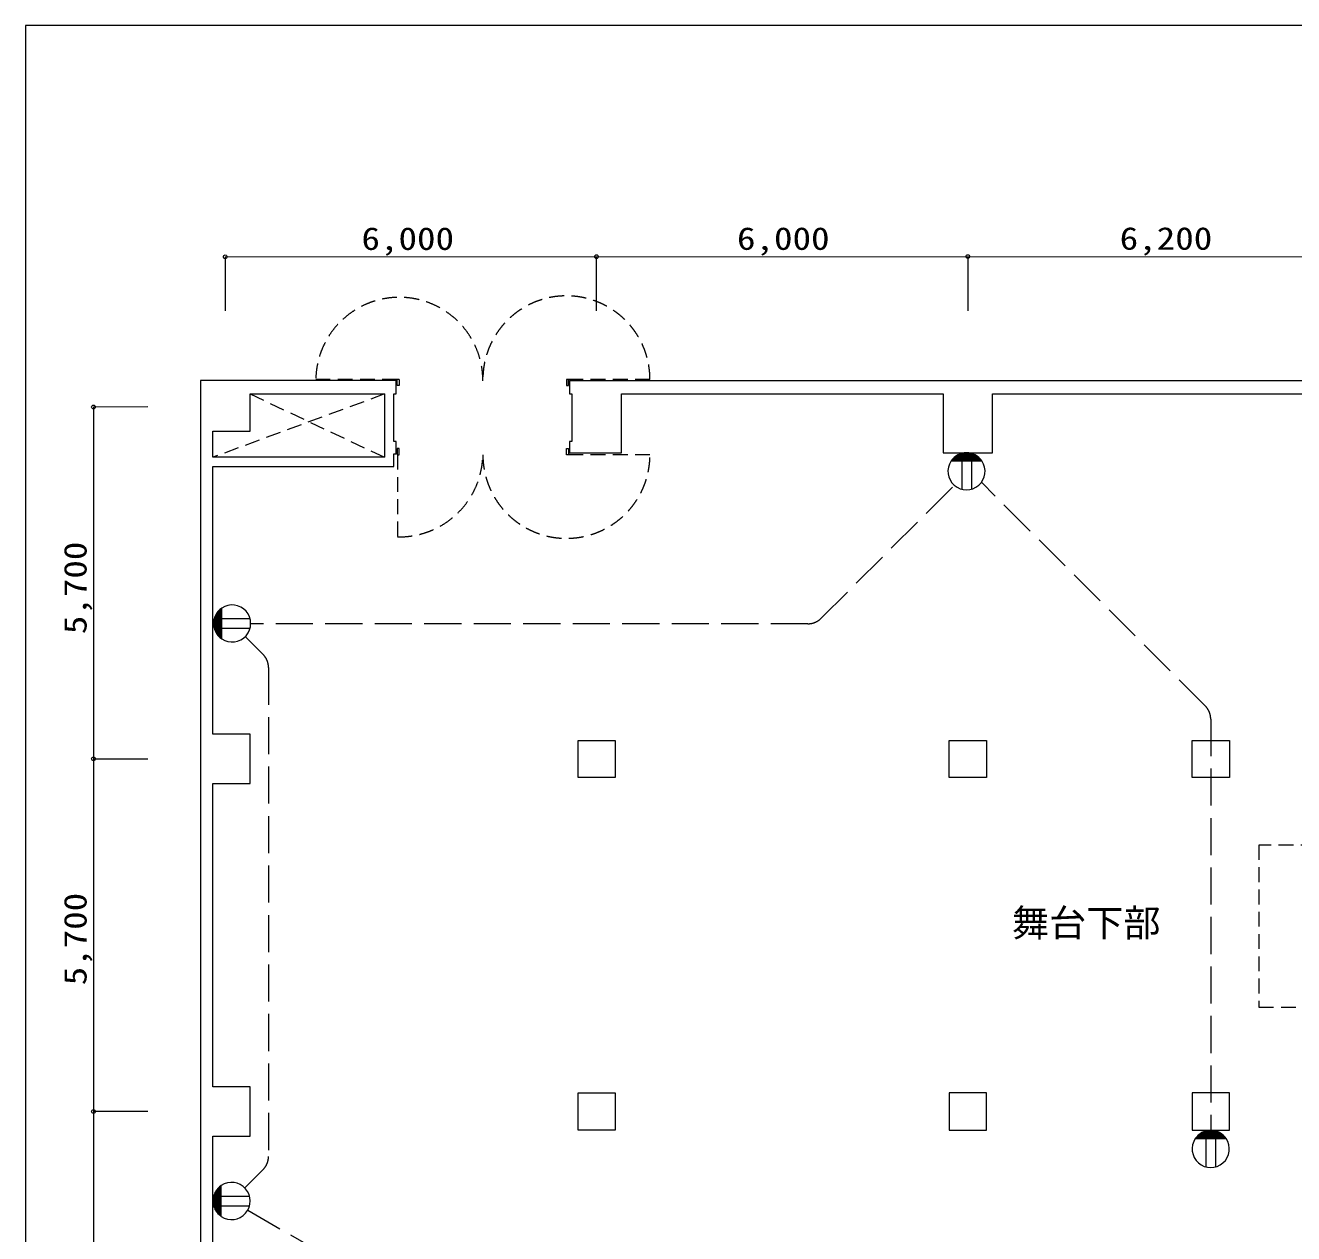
# Model space of a CAD drawing. Units: millimetres, scale not verified. Extents: x -74784 to -18784, y -38641 to 559.
# Drawn here: x -74784 to -54290, y -18976 to 559 of the extents above; entities that cross this region are included whole.
import ezdxf
from ezdxf.enums import TextEntityAlignment as Align

# ---------------------------------------------------------------- set-up
doc = ezdxf.new("R2010")
doc.units = ezdxf.units.MM
doc.header["$LTSCALE"] = 200
for name, pattern in [('CHAIN1', [8, 5, -1, 1, -1]), ('DASHED1', [1.8, 1.2, -0.6]), ('DASHED3', [4, 3, -1])]:
    doc.linetypes.add(name, pattern=pattern)
for name, color, linetype, lineweight in [('1-0_155', 7, 'DASHED1', 9), ('1-8', 7, 'Continuous', 9), ('1-9', 4, 'Continuous', 9), ('8-0', 7, 'DASHED3', 9), ('8-1', 7, 'Continuous', 9), ('8-2', 7, 'Continuous', 9), ('F-1', 7, 'Continuous', 9)]:
    doc.layers.add(name, color=color, linetype=linetype, lineweight=lineweight)
doc.layers.add('1-A', color=7, linetype='Continuous')
doc.styles.add('HG創英角ｺﾞｼｯｸUB', font='')
doc.styles.add('ＭＳ ゴシック', font='')
doc.styles.get('HG創英角ｺﾞｼｯｸUB').set_extended_font_data('HG創英角ｺﾞｼｯｸUB')
doc.styles.get('ＭＳ ゴシック').set_extended_font_data('MS Gothic')

msp = doc.modelspace()

# ---------------------------------------------------------------- linework, layer by layer
at = {"layer": '1-0_155'}
for p, q in [((-68978.4, -5401), (-71753.7, -6424.8)), ((-71153.4, -5401), (-68978.4, -6424.8))]:
    msp.add_line(p, q, dxfattribs=at)
at = {"layer": '1-8', "linetype": 'DASHED1'}
for p, q in [((-68775.9, -5166), (-70090.7, -5166)), ((-64690.9, -5166), (-66005.9, -5166)), ((-68770.9, -6383.9), (-68770.9, -7710.7)), ((-64690.9, -6383.9), (-66005.9, -6383.9))]:
    msp.add_line(p, q, dxfattribs=at)
at = {"layer": '1-8'}
for p, q in [((-68775.9, -5266), (-68775.9, -5166)), ((-68740.9, -5166), (-68775.9, -5166)), ((-66040.9, -5166), (-66040.9, -5266)), ((-66005.9, -5166), (-66040.9, -5166)), ((-66040.9, -5266), (-66005.9, -5266)), ((-66005.9, -5266), (-66005.9, -5166)), ((-65990.9, -5181), (-65990.9, -5401)), ((-65990.9, -5181), (-34065.9, -5181)), ((-68978.4, -5401), (-68978.4, -6424.8)), ((-66040.9, -6383.9), (-66040.9, -6283.9)), ((-68828.4, -6370.7), (-68790.9, -6370.7)), ((-68828.4, -6574.8), (-68828.4, -6370.7)), ((-68775.9, -6383.9), (-68740.9, -6383.9)), ((-66005.9, -6383.9), (-66040.9, -6383.9)), ((-68978.4, -6574.8), (-68828.4, -6574.8))]:
    msp.add_line(p, q, dxfattribs=at)
for points in [[(-68790.9, -5401), (-68790.9, -5181), (-71953.4, -5181), (-71953.4, -23101)], [(-68740.9, -5166), (-68740.9, -5266), (-68775.9, -5266)], [(-71753.4, -6001), (-71153.4, -6001), (-71153.4, -5401), (-68978.4, -5401)], [(-68790.9, -6368.9), (-68790.9, -6168.9), (-68828.4, -6168.9), (-68828.4, -5401), (-68790.9, -5401)], [(-65990.9, -5401), (-65953.4, -5401), (-65953.4, -6168.9), (-65990.9, -6168.9), (-65990.9, -6351), (-65153.4, -6351)], [(-65153.4, -6351), (-65153.4, -5401), (-59953.4, -5401), (-59953.4, -6351), (-59153.4, -6351), (-59153.4, -5401), (-53753.4, -5401)], [(-68978.4, -6424.8), (-71753.7, -6424.8), (-71753.7, -6001.7)], [(-68740.9, -6383.9), (-68740.9, -6283.9), (-68775.9, -6283.9), (-68775.9, -6383.9)], [(-66040.9, -6283.9), (-66005.9, -6283.9), (-66005.9, -6383.9)], [(-65153.4, -24321.2), (-65153.4, -22301), (-71753.4, -22301), (-71753.4, -17401), (-71153.4, -17401), (-71153.4, -16601), (-71753.4, -16601), (-71753.4, -11701), (-71153.4, -11701), (-71153.4, -10901), (-71753.4, -10901), (-71753.4, -6574.8), (-68978.4, -6574.8)]]:
    msp.add_lwpolyline(points, dxfattribs=at)
for points in [[(-65253.4, -11001), (-65253.4, -11601), (-65853.4, -11601), (-65853.4, -11001)], [(-59253.4, -11601), (-59853.4, -11601), (-59853.4, -11001), (-59253.4, -11001)], [(-55328.4, -11601), (-55928.4, -11601), (-55928.4, -11001), (-55328.4, -11001)], [(-65253.4, -17301), (-65853.4, -17301), (-65853.4, -16701), (-65253.4, -16701)], [(-59853.4, -17301), (-59253.4, -17301), (-59253.4, -16701), (-59853.4, -16701)], [(-55928.4, -17301), (-55328.4, -17301), (-55328.4, -16701), (-55928.4, -16701)]]:
    msp.add_lwpolyline(points, close=True, dxfattribs=at)
at = {"layer": '1-8', "linetype": 'DASHED1'}
msp.add_lwpolyline([(-54853.4, -15317), (-45653.4, -15317), (-45653.4, -12693), (-54853.4, -12693)], close=True, dxfattribs=at)
for centre, start, end in [((-68740.9, -5188.9), 0, 179.02898), ((-66040.9, -5165), 359.95843, 180), ((-68740.9, -6361), 268.72757, 0), ((-66040.9, -6384.9), 180, 0.04157)]:
    msp.add_arc(centre, 1350, start, end, dxfattribs=at)
at = {"layer": '1-9'}
for p, q in [((-71553.4, -3182.4), (-28953.4, -3174.1)), ((-73684.6, -5611.9), (-73684.6, -35701))]:
    msp.add_line(p, q, dxfattribs=at)
at = {"layer": '1-9', "linetype": 'CHAIN1'}
for p, q in [((-71553.4, -3182.4), (-71553.4, -4059.4)), ((-65553.4, -4059.4), (-65553.4, -3182.4)), ((-59553.4, -3182.4), (-59553.4, -4059.4)), ((-72807.6, -5611.6), (-73684.6, -5612)), ((-73684.6, -11301), (-72807.6, -11301)), ((-72807.6, -17001), (-73684.6, -17001))]:
    msp.add_line(p, q, dxfattribs=at)
at = {"layer": '1-9'}
for centre in [(-71553.4, -3182.4), (-65553.4, -3181.2), (-59553.4, -3179.7), (-73684.6, -5611.9), (-73684.6, -11301), (-73684.6, -17001)]:
    msp.add_circle(centre, 30, dxfattribs=at)
at = {"layer": '8-0'}
for p, q in [((-70942.4, -9612.6), (-71231.7, -9323.3)), ((-70942.4, -17940.1), (-71238.2, -18236))]:
    msp.add_line(p, q, dxfattribs=at)
for centre, start, end in [((-71154.5, -9824.7), 0, 45), ((-71154.5, -17728), 315, 0)]:
    msp.add_arc(centre, 300, start, end, dxfattribs=at)
at = {"layer": '8-1'}
for p, q in [((-59824.5, -6484.6), (-59326.9, -6484.6)), ((-59812.8, -6468.4), (-59338.6, -6468.4)), ((-59799.3, -6452.2), (-59352.1, -6452.2)), ((-59783.7, -6436), (-59367.7, -6436)), ((-59765.4, -6419.8), (-59386, -6419.8)), ((-59743.6, -6403.6), (-59407.8, -6403.6)), ((-59716.7, -6387.3), (-59434.7, -6387.3)), ((-59680.7, -6371.1), (-59470.7, -6371.1)), ((-59653.8, -6484.6), (-59653.8, -6941.8)), ((-59616.4, -6354.9), (-59535, -6354.9)), ((-59497.6, -6484.6), (-59497.6, -6941.8)), ((-71724.9, -9216.2), (-71724.9, -9006.1)), ((-71708.6, -9252.1), (-71708.6, -8970.1)), ((-71692.4, -9279.1), (-71692.4, -8943.2)), ((-71676.2, -9300.9), (-71676.2, -8921.4)), ((-71660, -9319.1), (-71660, -8903.1)), ((-71643.8, -9334.8), (-71643.8, -8887.5)), ((-71627.6, -9348.3), (-71627.6, -8874)), ((-71611.4, -9360), (-71611.4, -8862.3)), ((-71741.1, -9151.9), (-71741.1, -9070.4)), ((-71611.4, -9033), (-71154.2, -9033)), ((-71611.4, -9189.2), (-71154.2, -9189.2)), ((-55853.1, -17407), (-55405.9, -17407)), ((-55837.5, -17390.8), (-55421.5, -17390.8)), ((-55819.2, -17374.6), (-55439.8, -17374.6)), ((-55797.4, -17358.4), (-55461.6, -17358.4)), ((-55770.5, -17342.2), (-55488.5, -17342.2)), ((-55734.5, -17326), (-55524.5, -17326)), ((-55670.2, -17309.8), (-55588.8, -17309.8)), ((-55878.3, -17439.4), (-55380.7, -17439.4)), ((-55866.6, -17423.2), (-55392.4, -17423.2)), ((-55707.6, -17439.4), (-55707.6, -17896.7)), ((-55551.4, -17439.4), (-55551.4, -17896.7)), ((-71650.3, -18671.7), (-71650.3, -18224.5)), ((-71634.1, -18685.2), (-71634.1, -18211)), ((-71617.9, -18697), (-71617.9, -18199.3)), ((-71747.6, -18488.9), (-71747.6, -18407.4)), ((-71731.4, -18553.1), (-71731.4, -18343.1)), ((-71715.2, -18589.1), (-71715.2, -18307.1)), ((-71699, -18616), (-71699, -18280.2)), ((-71682.7, -18637.8), (-71682.7, -18258.4)), ((-71666.5, -18656.1), (-71666.5, -18240.1)), ((-71617.9, -18370), (-71160.7, -18370)), ((-71617.9, -18526.2), (-71160.7, -18526.2))]:
    msp.add_line(p, q, dxfattribs=at)
for centre, start, end in [((-59575.7, -6652.2), 33.95448, 146.0455), ((-59575.7, -6652.2), 33.95448, 146.0455), ((-59575.7, -6652.2), 146.0455, 33.95448), ((-71443.8, -9111.1), 236.0455, 123.95448), ((-71443.8, -9111.1), 123.95448, 236.0455), ((-71443.8, -9111.1), 123.95448, 236.0455), ((-55629.5, -17607), 33.95448, 146.0455), ((-55629.5, -17607), 33.95448, 146.0455), ((-55629.5, -17607), 146.0455, 33.95448), ((-71450.4, -18448.1), 123.95448, 236.0455), ((-71450.4, -18448.1), 123.95448, 236.0455), ((-71450.4, -18448.1), 236.0455, 123.95448)]:
    msp.add_arc(centre, 300, start, end, dxfattribs=at)
at = {"layer": '8-2', "linetype": 'DASHED3'}
for p, q in [((-61925.6, -9027.9), (-59774.5, -6876.8)), ((-55717.4, -10444.9), (-59333.3, -6828.9)), ((-62137.8, -9115.8), (-71143.9, -9115.8)), ((-70854.5, -9824.7), (-70854.5, -17728)), ((-55629.5, -10657), (-55629.5, -17307)), ((-71190.5, -18598), (-66915.6, -21064.3))]:
    msp.add_line(p, q, dxfattribs=at)
for centre, start, end in [((-62137.8, -8815.8), 270, 315), ((-55929.5, -10657), 0, 45)]:
    msp.add_arc(centre, 300, start, end, dxfattribs=at)
at = {"layer": 'F-1'}
msp.add_lwpolyline([(-18783.9, 558.6), (-74783.9, 558.6), (-74783.9, -38641.4)], dxfattribs=at)

# ---------------------------------------------------------------- texts
at = {"layer": '1-9', "style": 'ＭＳ ゴシック', "width": 1.2}
for s, p in [('6,000', (-69352.9, -3182.4)), ('6,000', (-63284.7, -3181)), ('6,200', (-57100.7, -3179.7))]:
    msp.add_text(s, height=366.6, dxfattribs=at).set_placement(p, align=Align.BOTTOM_LEFT)
for p in [(-73684.6, -9284.6), (-73684.6, -14962)]:
    msp.add_text('5,700', height=366.6, rotation=90, dxfattribs=at).set_placement(p, align=Align.BOTTOM_LEFT)
at = {"layer": '1-A', "style": 'HG創英角ｺﾞｼｯｸUB'}
msp.add_text('舞台下部', height=439.9, dxfattribs=at).set_placement((-58841.1, -14304.5), align=Align.BOTTOM_LEFT)

doc.saveas('drawing.dxf')
